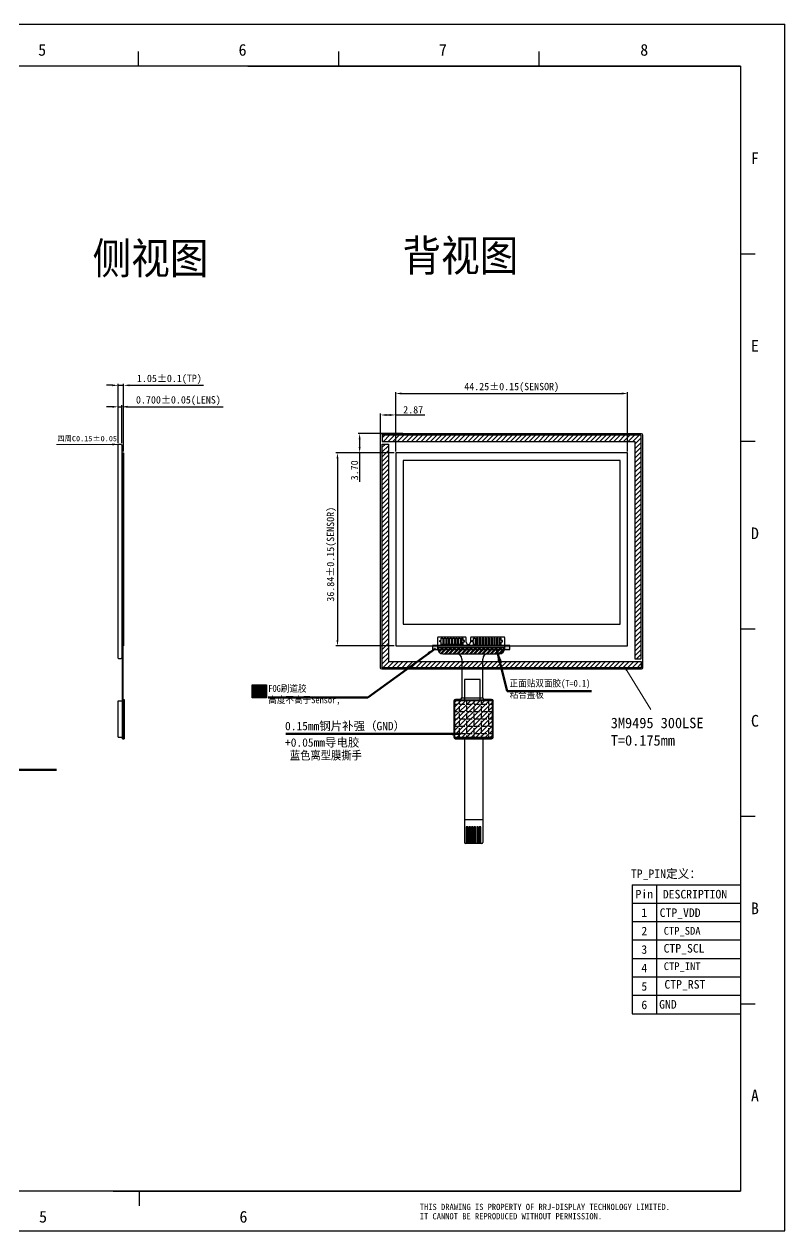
# Model space of a CAD drawing. Header units: millimetres. Extents: x 2493 to 3431, y 522 to 752.
# Drawn here: x 2670.8 to 2815.9, y 522.1 to 752.5 of the extents above; entities that cross this region are included whole.
import ezdxf
from ezdxf.enums import TextEntityAlignment as Align

# ---------------------------------------------------------------- set-up
doc = ezdxf.new("R2010")
doc.units = ezdxf.units.MM
doc.header["$PDMODE"] = 98
doc.layers.add('COVER GLASS', color=6, linetype='Continuous', lineweight=0)
for name, color, linetype in [('DIM（标注）', 3, 'Continuous'), ('fpc', 2, 'Continuous'), ('双面胶', 2, 'Continuous'), ('摄像孔保洁膜', 5, 'Continuous')]:
    doc.layers.add(name, color=color, linetype=linetype)
doc.styles.get("Standard").update_dxf_attribs({"font": ''})
doc.styles.add('TITLE', font='arial.ttf')
doc.styles.add('宋体', font='')
doc.styles.add('宝明', font='simhei.ttf')
doc.styles.add('黑体', font='simhei.ttf', dxfattribs={"width": 0.9})
doc.styles.get('Standard').set_extended_font_data('SimSun')
doc.styles.get('宋体').set_extended_font_data('SimSun')
doc.dimstyles.new('ISO-25$0', dxfattribs={"dimscale": 0.7, "dimtxt": 1.8, "dimasz": 1.2, "dimexe": 0.6, "dimexo": 0.6, "dimgap": 0.6, "dimtad": 1, "dimzin": 1, "dimdsep": 46, "dimtxsty": 'Standard', "dimcen": 0.5, "dimclrd": 256, "dimclre": 256, "dimclrt": 256, "dimadec": 0, "dimazin": 0, "dimtp": 1.2, "dimtm": 1.2, "dimtfac": 1, "dimtmove": 0, "dimatfit": 3, "dimfxl": 1, "dimtolj": 1, "dimarcsym": 0})
doc.dimstyles.new('ISO-25$7', dxfattribs={"dimscale": 0.5, "dimtxt": 2.5, "dimasz": 2, "dimexe": 0.65, "dimexo": 0, "dimtad": 0, "dimdsep": 46, "dimtxsty": 'TITLE', "dimcen": 1.6, "dimclrd": 7, "dimclre": 73, "dimclrt": 7, "dimazin": 0, "dimtfac": 1, "dimtofl": 0, "dimtmove": 0, "dimatfit": 0, "dimfxl": 1, "dimtolj": 1, "dimlwd": 9, "dimlwe": 9, "dimarcsym": 0})
doc.dimstyles.new('TPD', dxfattribs={"dimtxt": 1, "dimasz": 1.2, "dimexe": 0.25, "dimexo": 0.08, "dimgap": 0.15, "dimtad": 0, "dimzin": 1, "dimdsep": 46, "dimtxsty": '宋体', "dimcen": 18.05, "dimclrd": 256, "dimclre": 256, "dimclrt": 256, "dimadec": 0, "dimazin": 0, "dimtfac": 1, "dimtmove": 0, "dimatfit": 2, "dimfxl": 1, "dimlwd": 18, "dimlwe": 18, "dimarcsym": 0})

# ---------------------------------------------------------------- blocks, each defined once
blk = doc.blocks.new('*D63')
at = {"layer": 'Defpoints', "color": 0}
for p in [(2689.76, 683.52), (2688.71, 672.17), (2689.76, 670.62)]:
    blk.add_point(p, dxfattribs=at)
at = {"layer": 'DIM（标注）', "lineweight": -2}
for p, q in [((2687.59, 683.52), (2686.47, 683.52)), ((2688.71, 672.45), (2688.71, 683.8)), ((2688.71, 683.52), (2689.76, 683.52)), ((2689.76, 670.9), (2689.76, 683.8)), ((2690.88, 683.52), (2704.99, 683.52))]:
    blk.add_line(p, q, dxfattribs=at)
at = {"layer": 'DIM（标注）'}
for points in [[(2687.59, 683.7), (2687.59, 683.33), (2688.71, 683.52)], [(2690.88, 683.7), (2690.88, 683.33), (2689.76, 683.52)]]:
    blk.add_solid(points, dxfattribs=at)
at = {"layer": 'DIM（标注）', "insert": (2698.49, 684.66), "char_height": 1.4, "attachment_point": 5, "style": '宝明'}
blk.add_mtext('\\A1;1.05%%P0.1(TP)', dxfattribs=at)
blk = doc.blocks.new('*D64')
at = {"layer": 'Defpoints', "color": 0}
for p in [(2689.41, 679.42), (2688.71, 672.17), (2689.41, 672.17)]:
    blk.add_point(p, dxfattribs=at)
at = {"layer": 'DIM（标注）', "lineweight": -2}
for p, q in [((2688.71, 672.45), (2688.71, 679.7)), ((2689.41, 672.45), (2689.41, 679.7)), ((2687.59, 679.42), (2686.47, 679.42)), ((2688.71, 679.42), (2689.41, 679.42)), ((2690.53, 679.42), (2708.78, 679.42))]:
    blk.add_line(p, q, dxfattribs=at)
at = {"layer": 'DIM（标注）'}
for points in [[(2687.59, 679.61), (2687.59, 679.23), (2688.71, 679.42)], [(2690.53, 679.61), (2690.53, 679.23), (2689.41, 679.42)]]:
    blk.add_solid(points, dxfattribs=at)
at = {"layer": 'DIM（标注）', "insert": (2700.21, 680.56), "char_height": 1.4, "attachment_point": 5, "style": '宝明'}
blk.add_mtext('\\A1;0.700%%P0.05(LENS)', dxfattribs=at)
blk = doc.blocks.new('*D65')
at = {"layer": 'Defpoints', "color": 0}
for p in [(2743.3, 674.32), (2734.79, 670.62), (2741.67, 670.62)]:
    blk.add_point(p, dxfattribs=at)
at = {"layer": 'DIM（标注）', "lineweight": -2}
for p, q in [((2743.02, 674.32), (2734.51, 674.32)), ((2734.79, 673.2), (2734.79, 671.74)), ((2741.39, 670.62), (2734.51, 670.62)), ((2734.79, 670.62), (2734.79, 665.08))]:
    blk.add_line(p, q, dxfattribs=at)
at = {"layer": 'DIM（标注）'}
for points in [[(2734.61, 673.2), (2734.98, 673.2), (2734.79, 674.32)], [(2734.61, 671.74), (2734.98, 671.74), (2734.79, 670.62)]]:
    blk.add_solid(points, dxfattribs=at)
at = {"layer": 'DIM（标注）', "insert": (2733.81, 667.29), "char_height": 1.4, "attachment_point": 5, "rotation": 90, "style": '宝明'}
blk.add_mtext('\\A1;3.70', dxfattribs=at)
blk = doc.blocks.new('*D66')
at = {"layer": 'Defpoints', "color": 0}
for p in [(2741.67, 677.86), (2741.67, 670.62), (2738.8, 668.27)]:
    blk.add_point(p, dxfattribs=at)
at = {"layer": 'DIM（标注）', "lineweight": -2}
for p, q in [((2738.8, 668.55), (2738.8, 678.14)), ((2739.92, 677.86), (2740.55, 677.86)), ((2741.67, 670.9), (2741.67, 678.14)), ((2741.67, 677.86), (2747.24, 677.86))]:
    blk.add_line(p, q, dxfattribs=at)
at = {"layer": 'DIM（标注）'}
for points in [[(2739.92, 678.04), (2739.92, 677.67), (2738.8, 677.86)], [(2740.55, 678.04), (2740.55, 677.67), (2741.67, 677.86)]]:
    blk.add_solid(points, dxfattribs=at)
at = {"layer": 'DIM（标注）', "insert": (2745.01, 678.84), "char_height": 1.4, "attachment_point": 5, "style": '宝明'}
blk.add_mtext('\\A1;2.87', dxfattribs=at)
blk = doc.blocks.new('*D67')
at = {"layer": 'Defpoints', "color": 0}
for p in [(2785.92, 681.96), (2741.67, 670.62), (2785.92, 670.62)]:
    blk.add_point(p, dxfattribs=at)
at = {"layer": 'DIM（标注）', "lineweight": -2}
for p, q in [((2741.67, 670.9), (2741.67, 682.24)), ((2742.79, 681.96), (2784.8, 681.96)), ((2785.92, 670.9), (2785.92, 682.24))]:
    blk.add_line(p, q, dxfattribs=at)
at = {"layer": 'DIM（标注）'}
for points in [[(2742.79, 682.14), (2742.79, 681.77), (2741.67, 681.96)], [(2784.8, 682.14), (2784.8, 681.77), (2785.92, 681.96)]]:
    blk.add_solid(points, dxfattribs=at)
at = {"layer": 'DIM（标注）', "insert": (2763.8, 683.1), "char_height": 1.4, "attachment_point": 5, "style": '宝明'}
blk.add_mtext('\\A1;44.25%%P0.15(SENSOR)', dxfattribs=at)
blk = doc.blocks.new('*D68')
at = {"layer": 'Defpoints', "color": 0}
for p in [(2741.67, 670.62), (2730.56, 633.78), (2741.67, 633.78)]:
    blk.add_point(p, dxfattribs=at)
at = {"layer": 'DIM（标注）', "lineweight": -2}
for p, q in [((2741.39, 670.62), (2730.28, 670.62)), ((2730.56, 669.5), (2730.56, 634.9)), ((2741.39, 633.78), (2730.28, 633.78))]:
    blk.add_line(p, q, dxfattribs=at)
at = {"layer": 'DIM（标注）'}
for points in [[(2730.38, 669.5), (2730.75, 669.5), (2730.56, 670.62)], [(2730.38, 634.9), (2730.75, 634.9), (2730.56, 633.78)]]:
    blk.add_solid(points, dxfattribs=at)
at = {"layer": 'DIM（标注）', "insert": (2729.42, 651.27), "char_height": 1.4, "attachment_point": 5, "rotation": 90, "style": '宝明'}
blk.add_mtext('\\A1;36.84%%P0.15(SENSOR)', dxfattribs=at)
blk = doc.blocks.new('555234')
at = {"layer": 'DIM（标注）', "color": 0}
for points in [[(2369.1, -379.96), (2369.4, -379.96), (2369.4, -376.96), (2369.1, -376.96)], [(2369.6, -379.96), (2369.9, -379.96), (2369.9, -376.96), (2369.6, -376.96)], [(2370.1, -379.96), (2370.4, -379.96), (2370.4, -376.96), (2370.1, -376.96)], [(2370.6, -379.96), (2370.9, -379.96), (2370.9, -376.96), (2370.6, -376.96)], [(2371.1, -379.96), (2371.4, -379.96), (2371.4, -376.96), (2371.1, -376.96)], [(2371.6, -379.96), (2371.9, -379.96), (2371.9, -376.96), (2371.6, -376.96)]]:
    blk.add_lwpolyline(points, close=True, dxfattribs=at)

msp = doc.modelspace()

# ---------------------------------------------------------------- hatches: boundary and pattern name
msp.add_hatch(color=256).paths.add_polyline_path([(2748.6752, 633.8776), (2748.6752, 633.0776), (2763.4751, 633.0776), (2763.4751, 633.8776)])
h = msp.add_hatch()
h.set_pattern_fill('ANGLE', color=4, scale=0.2, style=0)
h.set_pattern_definition([(0, (968.4937, 517.8809), (0, 1.397), [1.016, -0.381]), (90, (968.4937, 517.8809), (-1.397, 9e-17), [1.016, -0.381])])
edge = h.paths.add_edge_path()
edge.add_line((2753.0862, 623.4666), (2759.9862, 623.4666))
edge.add_arc((2759.9862, 623.2666), 0.2, 0, 90, ccw=False)
edge.add_line((2760.1862, 623.2666), (2760.1862, 616.3666))
edge.add_arc((2759.9862, 616.3666), 0.2, -90, 0, ccw=False)
edge.add_line((2759.9862, 616.1666), (2753.0862, 616.1666))
edge.add_arc((2753.0862, 616.3666), 0.2, 180, 270, ccw=False)
edge.add_line((2752.8862, 616.3666), (2752.8862, 623.2666))
edge.add_arc((2753.0862, 623.2666), 0.2, 90, 180, ccw=False)
h = msp.add_hatch()
h.set_pattern_fill('ANSI31', color=1, scale=0.2, style=0)
h.set_pattern_definition([(45, (968.49366, 517.88086), (-0.4490128, 0.4490128), [])])
edge = h.paths.add_edge_path()
edge.add_line((2753.0862, 623.3666), (2759.9862, 623.3666))
edge.add_arc((2759.9862, 623.2666), 0.1, 0, 90, ccw=False)
edge.add_line((2760.0862, 623.2666), (2760.0862, 616.3666))
edge.add_arc((2759.9862, 616.3666), 0.1, 270, 360, ccw=False)
edge.add_line((2759.9862, 616.2666), (2753.0862, 616.2666))
edge.add_arc((2753.0862, 616.3666), 0.1, 180, 270, ccw=False)
edge.add_line((2752.9862, 616.3666), (2752.9862, 623.2666))
edge.add_arc((2753.0862, 623.2666), 0.1, 90, 180, ccw=False)
at = {"layer": '双面胶', "lineweight": 25}
h = msp.add_hatch(dxfattribs=at)
h.set_pattern_fill('ANSI31', color=256, scale=0.2, style=0)
h.set_pattern_definition([(45, (-17.8743, 983.27604), (-0.4490128, 0.4490128), [])])
h.paths.add_polyline_path([(2787.2962, 631.3156), (2788.4962, 631.3156), (2788.4962, 674.0156), (2739.0962, 674.0156), (2739.0962, 672.8156), (2787.2962, 672.8156)])
h.paths.add_polyline_path([(2739.0962, 672.3156), (2740.2962, 672.3156), (2740.2962, 630.8156), (2788.4962, 630.8156), (2788.4962, 629.6156), (2739.0962, 629.6156)])
at = {"layer": '双面胶'}
h = msp.add_hatch(dxfattribs=at)
h.set_pattern_fill('ANSI32', color=1, scale=1.5, style=0)
h.set_pattern_definition([(45, (-1430.23497, 1555.7698), (-0.397747564, 0.397747564), []), (45, (-1429.9698, 1555.7698), (-0.397747564, 0.397747564), [])])
h.paths.add_polyline_path([(2749.6752, 633.4776), (2749.6752, 633.2776, 0.41421356), (2750.6752, 632.2776), (2753.2862, 632.2776), (2761.4752, 632.2776, 0.41421356), (2762.4752, 633.2776), (2762.4752, 633.4776)])
at = {"layer": '摄像孔保洁膜'}
msp.add_hatch(color=0, dxfattribs=at).paths.add_polyline_path([(2714.2779, 626.3685), (2717.0483, 626.3685), (2717.0483, 623.8993), (2714.2779, 623.8993)])

# ---------------------------------------------------------------- linework, layer by layer
at = {"color": 7, "linetype": 'Continuous'}
for p, q in [((2492.8996, 752.458), (2815.9312, 752.458)), ((2815.9312, 522.1269), (2815.9312, 752.458)), ((2692.5711, 744.4339), (2692.5711, 747.2301)), ((2730.8099, 744.4339), (2730.8099, 747.2301)), ((2769.0487, 744.4339), (2769.0487, 747.2301)), ((2807.4577, 744.4339), (2501.5471, 744.4339)), ((2807.4577, 744.4339), (2807.4577, 529.6812)), ((2807.4577, 708.6418), (2810.254, 708.6418)), ((2807.4577, 672.8496), (2810.254, 672.8496)), ((2807.4577, 637.0575), (2810.254, 637.0575)), ((2807.4577, 601.2654), (2810.254, 601.2654)), ((2807.4577, 565.4733), (2810.254, 565.4733)), ((2807.4577, 529.6812), (2501.5471, 529.6812)), ((2692.7412, 529.6812), (2692.7412, 526.885)), ((2492.8996, 522.1269), (2815.9312, 522.1269))]:
    msp.add_line(p, q, dxfattribs=at)
at = {"color": 2, "linetype": 'Continuous'}
for p, q in [((2713.4326, 744.4339), (2807.4577, 744.4339)), ((2807.4577, 744.4339), (2807.4577, 728.578)), ((2807.4577, 563.5731), (2807.4577, 529.6812)), ((2687.7461, 529.6812), (2807.4577, 529.6812))]:
    msp.add_line(p, q, dxfattribs=at)
at = {"color": 140, "lineweight": 25}
for p, q in [((2689.5333, 670.6166, 0), (2689.5333, 633.7776, 0)), ((2689.5833, 670.6166, 0), (2689.5833, 633.7776, 0)), ((2689.6333, 670.6166, 0), (2689.6333, 633.7776, 0)), ((2689.7583, 670.6166, 0), (2689.7583, 633.7776, 0)), ((2689.4083, 633.7776, 0), (2689.6833, 633.7776, 0))]:
    msp.add_line(p, q, dxfattribs=at)
at = {"color": 52}
for p, q in [((2689.5333, 616.0666, 0), (2689.5333, 633.7776, 0)), ((2689.6333, 633.7776, 0), (2689.6333, 616.0666, 0)), ((2688.7333, 616.3666, 0), (2688.7333, 623.2666, 0)), ((2688.7333, 623.2666, 0), (2689.8933, 623.2666, 0)), ((2689.5333, 623.5666, 0), (2689.8933, 623.5666, 0)), ((2689.6933, 623.5666, 0), (2689.6933, 616.0666, 0)), ((2689.8433, 623.5666, 0), (2689.8433, 616.0666, 0)), ((2689.8933, 623.5666, 0), (2689.8933, 616.0666, 0)), ((2688.7333, 616.3666, 0), (2689.8933, 616.3666, 0)), ((2689.5333, 616.0666, 0), (2689.8933, 616.0666, 0))]:
    msp.add_line(p, q, dxfattribs=at)
at = {"color": 8}
msp.add_line((2754.2862, 623.8666, 0), (2758.2862, 623.8666, 0), dxfattribs=at)
at = {"color": 0, "linetype": 'Continuous'}
for p, q in [((2786.7652, 588.2054), (2786.7652, 563.5731)), ((2786.7652, 588.2054), (2807.4577, 588.2054)), ((2791.457, 588.2054), (2791.457, 563.5731)), ((2786.7652, 584.6865), (2807.4577, 584.6865)), ((2786.7652, 563.5731), (2807.4577, 563.5731))]:
    msp.add_line(p, q, dxfattribs=at)
at = {"linetype": 'Continuous'}
for p, q in [((2786.7652, 581.1676), (2807.4577, 581.1676)), ((2786.7652, 577.6487), (2807.4577, 577.6487)), ((2786.7652, 574.1298), (2807.4577, 574.1298)), ((2786.7652, 570.6109), (2807.4577, 570.6109)), ((2786.7652, 567.092), (2807.4577, 567.092))]:
    msp.add_line(p, q, dxfattribs=at)
at = {"color": 140, "lineweight": 25, "elevation": 0}
msp.add_lwpolyline([(2788.7962, 629.6156, -0.41421356), (2788.4962, 629.3156), (2739.0962, 629.3156, -0.41421356), (2738.7962, 629.6156), (2738.7962, 674.0156, -0.41421356), (2739.0962, 674.3156), (2788.4962, 674.3156, -0.41421356), (2788.7962, 674.0156)], format="xyb", close=True, dxfattribs=at)
for points in [[(2688.8583, 631.3156), (2688.7083, 631.4656), (2688.7083, 672.1656), (2688.8583, 672.3156), (2689.2583, 672.3156), (2689.4083, 672.1656), (2689.4083, 631.4656), (2689.2583, 631.3156)], [(2784.5082, 669.1756), (2743.0842, 669.1756), (2743.0842, 637.9576), (2784.5082, 637.9576)]]:
    msp.add_lwpolyline(points, close=True, dxfattribs=at)
at = {"color": 1, "elevation": 0}
msp.add_lwpolyline([(2785.921, 670.6166), (2741.671, 670.6166), (2741.671, 633.7776), (2785.921, 633.7776)], close=True, dxfattribs=at)
at = {"elevation": 0}
msp.add_lwpolyline([(2748.6752, 633.8776), (2748.6752, 633.0776), (2763.4751, 633.0776), (2763.4751, 633.8776), (2748.6752, 633.8776)], close=True, dxfattribs=at)
at = {"color": 5, "elevation": 0}
msp.add_lwpolyline([(2754.7862, 623.3666), (2757.7862, 623.3666), (2757.7862, 627.3666), (2754.7862, 627.3666)], close=True, dxfattribs=at)
at = {"color": 4, "elevation": 0}
msp.add_lwpolyline([(2753.0862, 623.4666), (2759.9862, 623.4666, -0.41421356), (2760.1862, 623.2666), (2760.1862, 616.3666, -0.41421356), (2759.9862, 616.1666), (2753.0862, 616.1666, -0.41421356), (2752.8862, 616.3666), (2752.8862, 623.2666, -0.41421356)], format="xyb", close=True, dxfattribs=at)
at = {"color": 1, "elevation": 0}
msp.add_lwpolyline([(2753.0862, 623.3666), (2759.9862, 623.3666, -0.41421356), (2760.0862, 623.2666), (2760.0862, 616.3666, -0.41421356), (2759.9862, 616.2666), (2753.0862, 616.2666, -0.41421356), (2752.9862, 616.3666), (2752.9862, 623.2666, -0.41421356)], format="xyb", close=True, dxfattribs=at)
at = {"layer": 'DIM（标注）', "color": 140, "lineweight": 25}
msp.add_line((2689.4083, 670.6166, 0), (2689.7583, 670.6166, 0), dxfattribs=at)
at = {"layer": 'DIM（标注）', "color": 0}
msp.add_line((2758.2862, 600.5666, 0), (2754.7862, 600.5666, 0), dxfattribs=at)
at = {"layer": 'fpc', "color": 54, "linetype": 'Continuous'}
for p, q in [((2749.6752, 635.2776, 0), (2749.6752, 633.2776, 0)), ((2754.9252, 635.4776, 0), (2749.8752, 635.4776, 0)), ((2755.1252, 634.4776, 0), (2755.1252, 635.2776, 0)), ((2755.5252, 634.0776, 0), (2755.5252, 634.0776, 0)), ((2755.9252, 635.2776, 0), (2755.9252, 634.4776, 0)), ((2762.2752, 635.4776, 0), (2756.1252, 635.4776, 0)), ((2762.4752, 633.2776, 0), (2762.4752, 635.2776, 0)), ((2750.6752, 632.2776, 0), (2753.2862, 632.2776, 0)), ((2754.2862, 631.2776, 0), (2754.2862, 623.8666, 0)), ((2758.2862, 623.8666, 0), (2758.2862, 631.2776, 0)), ((2759.2862, 632.2776, 0), (2761.4752, 632.2776, 0)), ((2752.7862, 623.2666, 0), (2752.7862, 616.3666, 0)), ((2753.9862, 623.5666, 0), (2753.0862, 623.5666, 0)), ((2759.9862, 623.5666, 0), (2758.5862, 623.5666, 0)), ((2760.2862, 616.3666, 0), (2760.2862, 623.2666, 0)), ((2753.0862, 616.0666, 0), (2759.9862, 616.0666, 0)), ((2754.7862, 616.0666, 0), (2754.7862, 596.2666, 0)), ((2758.2862, 616.0666, 0), (2758.2862, 596.2666, 0)), ((2758.0862, 596.0666, 0), (2754.9862, 596.0666, 0))]:
    msp.add_line(p, q, dxfattribs=at)
at = {"layer": 'fpc', "color": 1, "linetype": 'Continuous', "elevation": 0}
for points in [[(2750.3752, 634.0776), (2750.3752, 634.5276), (2750.0752, 634.5276), (2750.0752, 634.8276), (2750.3752, 634.8276), (2750.3752, 635.2776), (2750.6752, 635.2776), (2750.6752, 634.0776), (2750.3752, 634.0776)], [(2754.5252, 634.0776), (2754.5252, 634.5276), (2754.8252, 634.5276), (2754.8252, 634.8276), (2754.5252, 634.8276), (2754.5252, 635.2776), (2754.2252, 635.2776), (2754.2252, 634.0776), (2754.5252, 634.0776)], [(2756.5252, 634.0776), (2756.5252, 634.5276), (2756.2252, 634.5276), (2756.2252, 634.8276), (2756.5252, 634.8276), (2756.5252, 635.2776), (2756.8252, 635.2776), (2756.8252, 634.0776), (2756.5252, 634.0776)], [(2761.7752, 634.0776), (2761.7752, 634.5276), (2762.0752, 634.5276), (2762.0752, 634.8276), (2761.7752, 634.8276), (2761.7752, 635.2776), (2761.4752, 635.2776), (2761.4752, 634.0776), (2761.7752, 634.0776)]]:
    msp.add_lwpolyline(points, dxfattribs=at)
at = {"layer": 'fpc', "color": 54, "linetype": 'Continuous', "elevation": 0}
for points in [[(2750.9252, 634.0776), (2750.9252, 635.2776), (2751.2252, 635.2776), (2751.2252, 634.0776), (2750.9252, 634.0776)], [(2751.4752, 634.0776), (2751.4752, 635.2776), (2751.7752, 635.2776), (2751.7752, 634.0776), (2751.4752, 634.0776)], [(2752.0252, 634.0776), (2752.0252, 635.2776), (2752.3252, 635.2776), (2752.3252, 634.0776), (2752.0252, 634.0776)], [(2752.5752, 634.0776), (2752.5752, 635.2776), (2752.8752, 635.2776), (2752.8752, 634.0776), (2752.5752, 634.0776)], [(2753.1252, 634.0776), (2753.1252, 635.2776), (2753.4252, 635.2776), (2753.4252, 634.0776), (2753.1252, 634.0776)], [(2753.6752, 634.0776), (2753.6752, 635.2776), (2753.9752, 635.2776), (2753.9752, 634.0776), (2753.6752, 634.0776)], [(2757.3752, 634.0776), (2757.3752, 635.2776), (2757.0752, 635.2776), (2757.0752, 634.0776), (2757.3752, 634.0776)], [(2757.9252, 634.0776), (2757.9252, 635.2776), (2757.6252, 635.2776), (2757.6252, 634.0776), (2757.9252, 634.0776)], [(2758.4752, 634.0776), (2758.4752, 635.2776), (2758.1752, 635.2776), (2758.1752, 634.0776), (2758.4752, 634.0776)], [(2759.0252, 634.0776), (2759.0252, 635.2776), (2758.7252, 635.2776), (2758.7252, 634.0776), (2759.0252, 634.0776)], [(2759.5752, 634.0776), (2759.5752, 635.2776), (2759.2752, 635.2776), (2759.2752, 634.0776), (2759.5752, 634.0776)], [(2760.1252, 634.0776), (2760.1252, 635.2776), (2759.8252, 635.2776), (2759.8252, 634.0776), (2760.1252, 634.0776)], [(2760.6752, 634.0776), (2760.6752, 635.2776), (2760.3752, 635.2776), (2760.3752, 634.0776), (2760.6752, 634.0776)], [(2761.2252, 634.0776), (2761.2252, 635.2776), (2760.9252, 635.2776), (2760.9252, 634.0776), (2761.2252, 634.0776)]]:
    msp.add_lwpolyline(points, dxfattribs=at)
at = {"layer": 'fpc', "color": 54, "linetype": 'Continuous'}
for centre, radius, start, end in [((2749.8752, 635.2776, 0), 0.2, 90, 180), ((2754.9252, 635.2776, 0), 0.2, 360, 90), ((2755.5252, 634.4776, 0), 0.4, 180, 270), ((2755.5252, 634.4776, 0), 0.4, 270, 0), ((2756.1252, 635.2776, 0), 0.2, 90, 180), ((2762.2752, 635.2776, 0), 0.2, 0, 90), ((2750.6752, 633.2776, 0), 1, 180, 270), ((2753.2862, 631.2776, 0), 1, 0, 90), ((2759.2862, 631.2776, 0), 1, 90, 180), ((2761.4752, 633.2776, 0), 1, 270, 0), ((2753.0862, 623.2666, 0), 0.3, 90, 180), ((2753.9862, 623.8666, 0), 0.3, 270, 360), ((2758.5862, 623.8666, 0), 0.3, 180, 270), ((2759.9862, 623.2666, 0), 0.3, 360, 90), ((2753.0862, 616.3666, 0), 0.3, 180, 270), ((2759.9862, 616.3666, 0), 0.3, 270, 0), ((2754.9862, 596.2666, 0), 0.2, 180, 270), ((2758.0862, 596.2666, 0), 0.2, 270, 0)]:
    msp.add_arc(centre, radius, start, end, dxfattribs=at)
at = {"layer": '双面胶', "lineweight": 25, "elevation": 0}
for points in [[(2787.2962, 631.3156), (2788.4962, 631.3156), (2788.4962, 674.0156), (2739.0962, 674.0156), (2739.0962, 672.8156), (2787.2962, 672.8156)], [(2739.0962, 672.3156), (2740.2962, 672.3156), (2740.2962, 630.8156), (2788.4962, 630.8156), (2788.4962, 629.6156), (2739.0962, 629.6156)]]:
    msp.add_lwpolyline(points, close=True, dxfattribs=at)
at = {"layer": '双面胶', "color": 1, "linetype": 'Continuous', "elevation": 0}
for points in [[(2749.6752, 633.4776), (2762.4752, 633.4776)], [(2751.5752, 632.2776), (2761.4752, 632.2776)]]:
    msp.add_lwpolyline(points, dxfattribs=at)
at = {"layer": '摄像孔保洁膜', "color": 0, "elevation": 0}
msp.add_lwpolyline([(2714.2779, 626.3685), (2717.0483, 626.3685), (2717.0483, 623.8993), (2714.2779, 623.8993)], close=True, dxfattribs=at)

# ---------------------------------------------------------------- block references
at = {"layer": 'DIM（标注）', "color": 0}
msp.add_blockref('555234', (386.0322, 976.2223, 0), dxfattribs=at)

# ---------------------------------------------------------------- texts
at = {"color": 7, "linetype": 'Continuous', "style": '宝明'}
for s, height, p in [('5', 2.237, (2673.4517, 746.4312)), ('6', 2.237, (2711.6905, 746.4312)), ('7', 2.237, (2749.9293, 746.4312)), ('8', 2.237, (2788.3383, 746.4312)), ('F', 2.237, (2809.4612, 725.7389)), ('E', 2.237, (2809.4612, 689.9468)), ('D', 2.237, (2809.4612, 654.1547)), ('C', 2.237, (2809.4612, 618.3626)), ('B', 2.237, (2809.4612, 582.5704)), ('A', 2.237, (2809.4612, 546.8209)), ('5', 2.237, (2673.6218, 523.7071)), ('6', 2.237, (2711.8606, 523.7071)), ('THIS DRAWING IS PROPERTY OF RRJ-DISPLAY TECHNOLOGY LIMITED.', 1.189188, (2746.2759, 526.1025)), ('IT CANNOT BE REPRODUCED WITHOUT PERMISSION.', 1.189188, (2746.2759, 524.3187))]:
    msp.add_text(s, height=height, dxfattribs=at).set_placement(p)
at = {"color": 1, "linetype": 'Continuous', "style": '宝明'}
msp.add_text('TP_PIN定义：', height=1.63925, dxfattribs=at).set_placement((2786.5535, 589.4649))
at = {"color": 0, "linetype": 'Continuous', "style": '宝明'}
for s, height, p in [('Pin', 1.63925, (2789.1111, 585.5662)), ('DESCRIPTION', 1.63925, (2798.7881, 585.5662)), ('1', 1.6392, (2789.1111, 582.0473)), ('6', 1.6392, (2789.1111, 564.4528))]:
    msp.add_text(s, height=height, dxfattribs=at).set_placement(p, align=Align.CENTER)
at = {"linetype": 'Continuous', "style": '宝明'}
for s, height, p in [('CTP_VDD', 1.63925, (2792.0464, 582.0377)), ('CTP_SDA', 1.47532, (2792.8193, 578.6551)), ('CTP_INT', 1.47532, (2792.8292, 571.9061)), ('CTP_RST', 1.63925, (2792.9524, 568.3565))]:
    msp.add_text(s, height=height, dxfattribs=at).set_placement(p)
for s, p in [('2', (2789.1111, 578.5284)), ('3', (2789.1111, 575.0095)), ('4', (2789.1111, 571.4906)), ('5', (2789.1111, 567.9717))]:
    msp.add_text(s, height=1.6392, dxfattribs=at).set_placement(p, align=Align.CENTER)
at = {"color": 0, "linetype": 'Continuous', "style": '宝明'}
for s, p in [('CTP_SCL', (2792.7939, 575.2443)), ('GND', (2791.9481, 564.5354))]:
    msp.add_text(s, height=1.63925, dxfattribs=at).set_placement(p)
at = {"layer": 'DIM（标注）', "lineweight": 0, "style": '黑体'}
for s, p in [('0.15mm钢片补强（GND）', (2720.5656, 617.6844, 0)), ('+0.05mm导电胶  ', (2720.5656, 614.5485, 0))]:
    msp.add_text(s, height=1.6, dxfattribs=at).set_placement(p)
at = {"layer": 'DIM（标注）', "color": 1, "char_height": 6, "attachment_point": 7, "style": '黑体'}
for s, insert in [('{\\C3;背视图}', (2742.9729, 704.6058)), ('{\\C3;侧视图}', (2683.8434, 704.0952))]:
    msp.add_mtext(s, dxfattribs=dict(at, insert=insert))
at = {"layer": 'DIM（标注）', "color": 1, "insert": (2677.0945, 673.8447), "char_height": 1, "width": 18.618354, "attachment_point": 1}
msp.add_mtext('{\\fSimHei|b0|i0|c134|p49;四周C0.15±0.05}', dxfattribs=at)
at = {"layer": 'DIM（标注）', "lineweight": 0, "attachment_point": 1, "style": '黑体'}
for s, insert, char_height, width in [('FOG刷道胶\\P高度不高于Sensor,', (2717.3657, 626.3042, 0), 1.3, 37.972328), ('正面贴双面胶(T=0.1)\\P粘合盖板', (2763.4101, 627.2941, 0), 1.3, 33.288189), ('蓝色离型膜撕手', (2721.4779, 613.6796), 1.6, 26.102528)]:
    msp.add_mtext(s, dxfattribs=dict(at, insert=insert, char_height=char_height, width=width))
at = {"layer": 'DIM（标注）', "insert": (2782.7148, 620.0762), "char_height": 2, "width": 24.09447, "attachment_point": 1}
msp.add_mtext('3M9495 300LSE\\PT=0.175mm', dxfattribs=at)

# ---------------------------------------------------------------- dimensions: what is measured, and where the dimension line sits
at = {"layer": 'DIM（标注）', "color": 3}
for base, p1, p2, text, override, picture, middle in [((2689.7583, 683.5174, 0), (2688.7083, 672.1656, 0), (2689.7583, 670.6166, 0), '<>%%P0.1(TP)', {"dimtxt": 2, "dimasz": 1.6, "dimexe": 0.3998, "dimexo": 0.3998, "dimgap": 0.3998, "dimtxsty": '宝明'}, '*D63', (2698.4917, 684.6585, 0)), ((2785.921, 681.9567, 0), (2741.671, 670.6166, 0), (2785.921, 670.6166, 0), '<>%%P0.15(SENSOR)', {"dimtxt": 2, "dimasz": 1.6, "dimexe": 0.3998, "dimexo": 0.3998, "dimgap": 0.3998, "dimtxsty": '宝明'}, '*D67', (2763.796, 683.0978, 0)), ((2689.4083, 679.4193, 0), (2688.7083, 672.1656, 0), (2689.4083, 672.1656, 0), '<>%%P0.05(LENS)', {"dimtxt": 2, "dimasz": 1.6, "dimexe": 0.3998, "dimexo": 0.3998, "dimgap": 0.3998, "dimdec": 3, "dimtxsty": '宝明'}, '*D64', (2700.2142, 680.5604, 0))]:
    dim = msp.add_linear_dim(base=base, p1=p1, p2=p2, text=text, dimstyle='ISO-25$0', override=override, dxfattribs=at)
    dim.commit()
    dim.dimension.update_dxf_attribs({"geometry": picture, "text_midpoint": middle})
dim = msp.add_linear_dim(base=(2741.671, 677.8562, 0), p1=(2738.7962, 668.2711, 0), p2=(2741.671, 670.6166, 0), dimstyle='ISO-25$0', override={"dimtxt": 2, "dimasz": 1.6, "dimexe": 0.3998, "dimexo": 0.3998, "dimgap": 0.3998, "dimtxsty": '宝明'}, dxfattribs=at)
dim.commit()
dim.dimension.update_dxf_attribs({"geometry": '*D66', "text_midpoint": (2745.0136, 678.8361, 0)})
dim = msp.add_linear_dim(base=(2734.7932, 670.6166, 0), p1=(2743.2962, 674.3156, 0), p2=(2741.671, 670.6166, 0), angle=90, dimstyle='ISO-25$0', override={"dimtxt": 2, "dimasz": 1.6, "dimexe": 0.3998, "dimexo": 0.3998, "dimgap": 0.3998, "dimtxsty": '宝明'}, dxfattribs=at)
dim.commit()
dim.dimension.update_dxf_attribs({"geometry": '*D65', "text_midpoint": (2733.8055, 667.2898, 0)})
dim = msp.add_linear_dim(base=(2730.5619, 633.7776, 0), p1=(2741.671, 670.6166, 0), p2=(2741.671, 633.7776, 0), angle=90, text='<>%%P0.15(SENSOR)', dimstyle='ISO-25$0', override={"dimtxt": 2, "dimasz": 1.6, "dimexe": 0.3998, "dimexo": 0.3998, "dimgap": 0.3998, "dimtxsty": '宝明'}, dxfattribs=at)
dim.commit()
dim.dimension.update_dxf_attribs({"geometry": '*D68', "text_midpoint": (2730.5619, 651.2666, 0), "dimtype": 160})

# ---------------------------------------------------------------- leaders
at = {"layer": 'COVER GLASS', "color": 1}
msp.add_leader([(2688.7833, 672.2406, 0), (2676.9318, 672.2406, 0)], dimstyle='TPD', override={"dimtxt": 0.8, "dimgap": 0.15, "dimtad": 0, "dimzin": 8, "dimfxl": 1.25, "dimarcsym": 1}, dxfattribs=at)
at = {"layer": 'DIM（标注）'}
for points, override in [([(2749.244, 633.312), (2736.3734, 623.9182), (2717.353, 623.9182)], {"dimscale": 1, "dimtxt": 2, "dimasz": 1.6, "dimexe": 0.3998, "dimexo": 0.3998, "dimgap": 0.3998, "dimtxsty": '宝明', "dimcen": 2, "dimclrd": 3, "dimclre": 3, "dimclrt": 3, "dimtp": 1.2, "dimtm": 1.2, "dimtofl": 1, "dimatfit": 3, "dimlwd": 65534, "dimlwe": 65534}), ([(2760.9794, 633.0528, 0), (2762.9386, 625.1216, 0), (2779.0546, 625.1216, 0)], {"dimscale": 1, "dimtxt": 3, "dimasz": 2.5, "dimexe": 1.25, "dimexo": 0.625, "dimtad": 1, "dimdec": 2, "dimzin": 1, "dimcen": 2.5, "dimclrd": 0, "dimclre": 0, "dimclrt": 0, "dimadec": 0, "dimtdec": 2, "dimtofl": 1, "dimatfit": 3, "dimfxl": 1, "dimtolj": 0, "dimtzin": 0, "dimlwd": 65534, "dimlwe": 65534}), ([(2785.2424, 629.8968), (2790.3853, 621.6439)], {"dimgap": 0.625, "dimtad": 0, "dimdec": 3, "dimtdec": 3, "dimfxl": 0.5}), ([(2641.2437, 617.4037, 0), (2648.7691, 610.1431, 0), (2676.9507, 610.1431, 0)], {"dimscale": 1, "dimtxt": 2, "dimasz": 1.6, "dimexe": 0.3998, "dimexo": 0.3998, "dimgap": 0.3998, "dimtad": 1, "dimtxsty": '宝明', "dimcen": 2, "dimclrd": 3, "dimclre": 3, "dimclrt": 3, "dimadec": 0, "dimtp": 1.2, "dimtm": 1.2, "dimtofl": 1, "dimatfit": 3, "dimlwd": 65534, "dimlwe": 65534}), ([(2754.036, 616.9697, 0), (2720.6941, 616.9697, 0)], {"dimscale": 1, "dimtxt": 2, "dimasz": 1.6, "dimexe": 0.3998, "dimexo": 0.3998, "dimgap": 0.3998, "dimtad": 1, "dimtxsty": '宝明', "dimcen": 2, "dimclrd": 3, "dimclre": 3, "dimclrt": 3, "dimadec": 0, "dimtp": 1.2, "dimtm": 1.2, "dimtofl": 1, "dimatfit": 3, "dimlwd": 65534, "dimlwe": 65534})]:
    msp.add_leader(points, dimstyle='ISO-25$7', override=override, dxfattribs=at)

doc.saveas('drawing.dxf')
